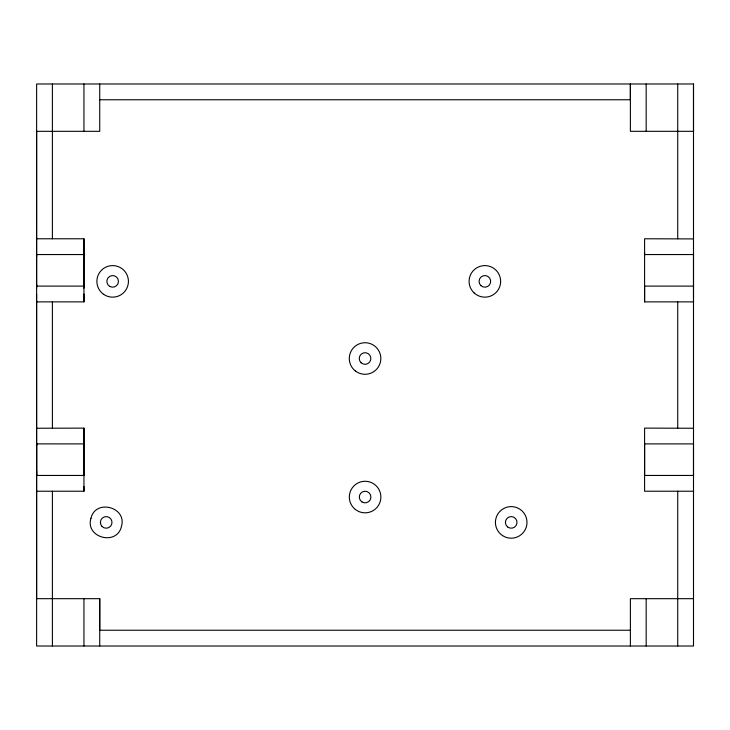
<?xml version="1.0" encoding="UTF-8"?>
<svg xmlns="http://www.w3.org/2000/svg" width="730" height="730" viewBox="0 0 730 730"><rect width="100%" height="100%" fill="white"/><g stroke="black" fill="none" stroke-linecap="round" stroke-linejoin="round"><path stroke-width="1.09" d="M36.6 288.168L36.609 283.997M99.727 646.014L99.727 598.682L36.609 598.682L36.6 293.998M83.95 283.997L83.95 286.114L36.6 286.105L36.619 131.318L99.727 131.318L99.727 83.987M83.932 288.168L83.941 238.774L36.609 238.774M99.745 598.682L99.727 630.236L630.382 630.236M693.5 252.489L693.5 301.882L644.59 301.882L644.59 286.105L693.5 286.105M644.59 252.489L644.59 254.551L693.5 254.551M646.169 131.318L646.169 83.987M677.723 83.987L677.723 238.774M693.5 83.987L693.5 646.014L36.619 646.014L36.619 83.987L693.5 83.987L693.5 131.318L630.382 131.318L630.382 83.987L630.382 99.764L99.727 99.764M83.95 446.012L83.95 443.895L36.6 443.886L36.619 475.449L36.609 470.823M36.6 428.245L83.95 428.118L83.95 491.226L36.5 491.226M83.95 473.341L83.95 475.449L36.5 475.449M83.95 444.433L83.95 443.895M83.941 428.108L83.932 475.449L83.95 474.911M644.59 301.882L644.59 238.774L693.5 238.911M36.609 301.882L83.95 301.882L83.95 238.774M693.5 491.226L644.59 491.226L644.59 428.118L693.5 428.245M693.5 598.682L630.382 598.682L630.382 646.014M83.941 301.882L83.941 293.989M83.941 491.226L83.941 486.6M83.95 256.668L83.95 254.551L36.6 254.551L36.619 256.668M36.619 443.895L36.619 446.003M677.723 301.882L677.723 428.118M677.723 491.226L677.723 646.014M646.169 598.682L646.169 646.014M83.95 83.987L83.95 131.318M83.95 598.682L83.95 646.014M52.396 83.987L52.396 238.774M52.396 301.882L52.405 428.118M52.405 491.226L52.396 646.014M644.59 443.895L644.59 475.449L693.5 475.449L693.5 443.895L644.59 443.895M90.949 518.318C84.963 537.691 116.928 546.259 121.426 526.485C127.421 507.104 95.457 498.544 90.949 518.318M502.559 535.601A15.777 15.777 0 0 0 526.96 523.291A15.777 15.777 0 0 0 504.102 508.308A15.777 15.777 0 0 0 502.559 535.601M507.651 526.987A5.804 5.804 0 0 0 516.959 523.191A5.804 5.804 0 0 0 509.02 517.023A5.804 5.804 0 0 0 507.651 526.987M355.327 509.44A15.777 15.777 0 0 0 380.713 499.329A15.777 15.777 0 0 0 359.269 482.393A15.777 15.777 0 0 0 355.327 509.44M361.961 501.939A5.804 5.804 0 0 0 370.904 497.331A5.804 5.804 0 0 0 362.445 491.892A5.804 5.804 0 0 0 361.961 501.939M355.355 370.95A15.777 15.777 0 0 0 380.686 360.684A15.777 15.777 0 0 0 359.142 343.885A15.777 15.777 0 0 0 355.355 370.95M361.131 362.783A5.804 5.804 0 0 0 370.73 359.771A5.804 5.804 0 0 0 363.321 352.964A5.804 5.804 0 0 0 361.131 362.783M474.226 293.022A15.777 15.777 0 0 0 500.278 284.773A15.777 15.777 0 0 0 480.112 266.331A15.777 15.777 0 0 0 474.226 293.022M480.924 285.64A5.804 5.804 0 0 0 490.533 282.665A5.804 5.804 0 0 0 483.151 275.83A5.804 5.804 0 0 0 480.924 285.64M103.614 294.309A15.777 15.777 0 0 0 128.37 282.729A15.777 15.777 0 0 0 105.96 267.089A15.777 15.777 0 0 0 103.614 294.309M109.746 286.406A5.804 5.804 0 0 0 118.461 281.379A5.804 5.804 0 0 0 109.746 276.351A5.804 5.804 0 0 0 109.746 286.406M102.081 526.503A5.804 5.804 0 0 0 111.799 523.903A5.804 5.804 0 0 0 104.691 516.794A5.804 5.804 0 0 0 102.081 526.503"/></g></svg>
